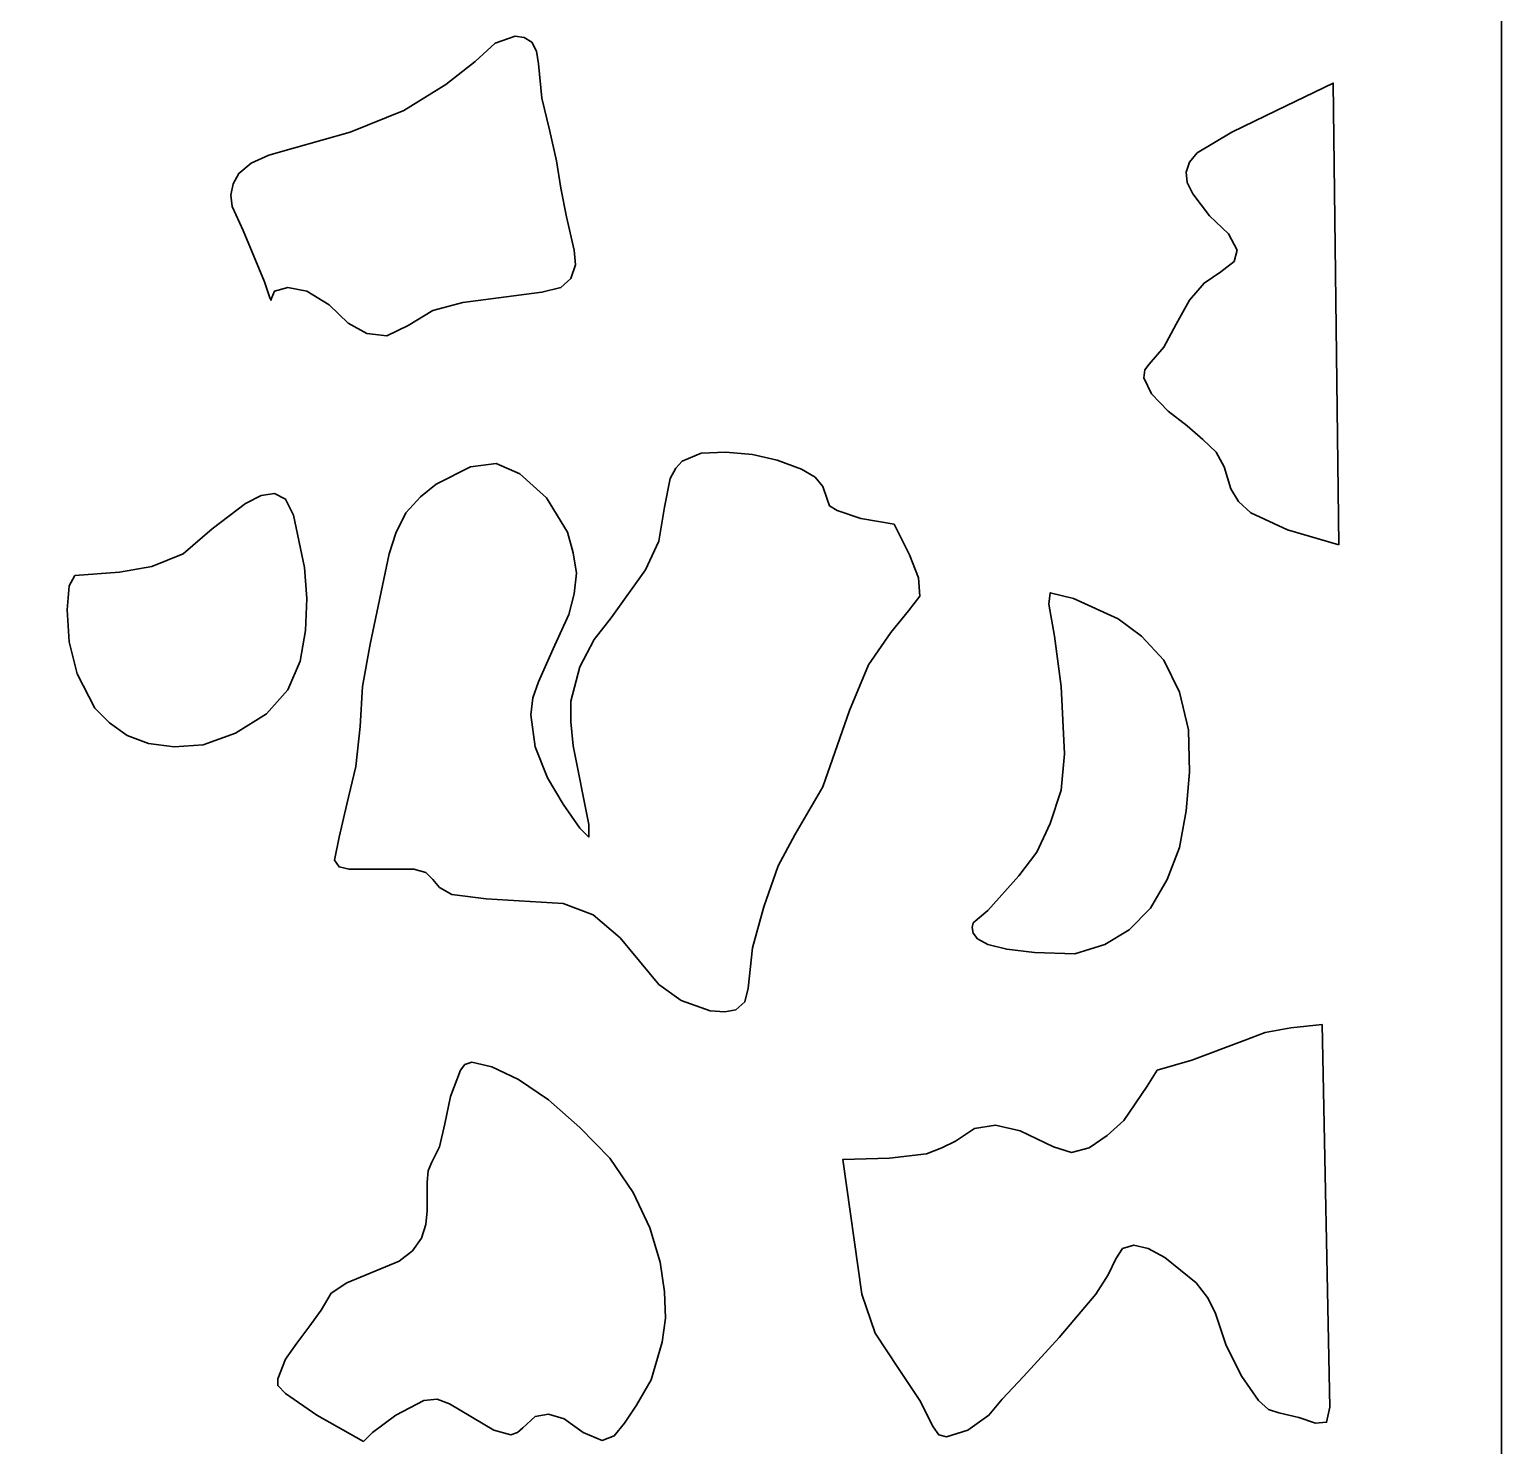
# Model space of a CAD drawing. Header units: centimetres. Extents: x -27 to -21, y -9 to 9.
# Drawn here: x -23.915 to -21, y 1.07 to 3.874 of the extents above; entities that cross this region are included whole.
import ezdxf

# ---------------------------------------------------------------- set-up
doc = ezdxf.new("R2010")
doc.units = ezdxf.units.CM
doc.header["$MEASUREMENT"] = 0
doc.layers.add('layer 1', color=7, linetype='Continuous')

msp = doc.modelspace()

# ---------------------------------------------------------------- linework, layer by layer
at = {"layer": 'layer 1', "color": 250, "lineweight": 30}
for points, knots in [([(-21.00043, -8.99444), (-21.00043, -8.99444), (-26.99914, -8.99536), (-26.99914, -8.99536), (-26.99914, -8.99536), (-26.99914, -8.99536), (-26.99914, 9.00077), (-26.99914, 9.00077), (-26.99914, 9.00077), (-26.99914, 9.00077), (-21.00043, 9.00077), (-21.00043, 9.00077), (-21.00043, 9.00077), (-21.00043, 9.00077), (-21.00043, -8.99444), (-21.00043, -8.99444)], [0, 0, 0, 0, 0.2, 0.2, 0.2, 0.2, 0.4, 0.4, 0.4, 0.4, 0.6, 0.6, 0.6, 0.6, 1, 1, 1, 1]), ([(-23.4369, 3.33973), (-23.4369, 3.33973), (-23.4369, 3.33752), (-23.4369, 3.33752), (-23.4369, 3.33752), (-23.4369, 3.33752), (-23.43924, 3.34194), (-23.43924, 3.34194), (-23.43924, 3.34194), (-23.43924, 3.34194), (-23.45023, 3.37366), (-23.45023, 3.37366), (-23.45023, 3.37366), (-23.45023, 3.37366), (-23.49222, 3.47544), (-23.49222, 3.47544), (-23.49222, 3.47544), (-23.49222, 3.47544), (-23.51422, 3.52301), (-23.51422, 3.52301), (-23.51422, 3.52301), (-23.51422, 3.52301), (-23.51655, 3.54551), (-23.51655, 3.54551), (-23.51655, 3.54551), (-23.51655, 3.54551), (-23.51189, 3.56819), (-23.51189, 3.56819), (-23.51189, 3.56819), (-23.51189, 3.56819), (-23.50089, 3.58847), (-23.50089, 3.58847), (-23.50089, 3.58847), (-23.50089, 3.58847), (-23.47656, 3.60894), (-23.47656, 3.60894), (-23.47656, 3.60894), (-23.47656, 3.60894), (-23.44124, 3.62479), (-23.44124, 3.62479), (-23.44124, 3.62479), (-23.44124, 3.62479), (-23.39291, 3.63825), (-23.39291, 3.63825), (-23.39291, 3.63825), (-23.39291, 3.63825), (-23.28027, 3.66997), (-23.28027, 3.66997), (-23.28027, 3.66997), (-23.28027, 3.66997), (-23.17429, 3.71293), (-23.17429, 3.71293), (-23.17429, 3.71293), (-23.17429, 3.71293), (-23.09064, 3.76493), (-23.09064, 3.76493), (-23.09064, 3.76493), (-23.09064, 3.76493), (-23.03299, 3.81029), (-23.03299, 3.81029), (-23.03299, 3.81029), (-23.03299, 3.81029), (-22.99333, 3.84643), (-22.99333, 3.84643), (-22.99333, 3.84643), (-22.99333, 3.84643), (-22.95367, 3.86007), (-22.95367, 3.86007), (-22.95367, 3.86007), (-22.95367, 3.86007), (-22.93601, 3.85767), (-22.93601, 3.85767), (-22.93601, 3.85767), (-22.93601, 3.85767), (-22.92068, 3.84864), (-22.92068, 3.84864), (-22.92068, 3.84864), (-22.92068, 3.84864), (-22.91168, 3.83057), (-22.91168, 3.83057), (-22.91168, 3.83057), (-22.91168, 3.83057), (-22.90735, 3.80568), (-22.90735, 3.80568), (-22.90735, 3.80568), (-22.90735, 3.80568), (-22.90069, 3.73782), (-22.90069, 3.73782), (-22.90069, 3.73782), (-22.90069, 3.73782), (-22.88536, 3.67458), (-22.88536, 3.67458), (-22.88536, 3.67458), (-22.88536, 3.67458), (-22.87202, 3.61336), (-22.87202, 3.61336), (-22.87202, 3.61336), (-22.87202, 3.61336), (-22.86303, 3.55915), (-22.86303, 3.55915), (-22.86303, 3.55915), (-22.86303, 3.55915), (-22.85203, 3.50255), (-22.85203, 3.50255), (-22.85203, 3.50255), (-22.85203, 3.50255), (-22.8367, 3.4369), (-22.8367, 3.4369), (-22.8367, 3.4369), (-22.8367, 3.4369), (-22.83437, 3.40759), (-22.83437, 3.40759), (-22.83437, 3.40759), (-22.83437, 3.40759), (-22.84336, 3.38048), (-22.84336, 3.38048), (-22.84336, 3.38048), (-22.84336, 3.38048), (-22.86303, 3.36241), (-22.86303, 3.36241), (-22.86303, 3.36241), (-22.86303, 3.36241), (-22.90069, 3.35338), (-22.90069, 3.35338), (-22.90069, 3.35338), (-22.90069, 3.35338), (-23.05732, 3.33291), (-23.05732, 3.33291), (-23.05732, 3.33291), (-23.05732, 3.33291), (-23.11697, 3.31705), (-23.11697, 3.31705), (-23.11697, 3.31705), (-23.11697, 3.31705), (-23.16563, 3.28774), (-23.16563, 3.28774), (-23.16563, 3.28774), (-23.16563, 3.28774), (-23.20762, 3.26727), (-23.20762, 3.26727), (-23.20762, 3.26727), (-23.20762, 3.26727), (-23.24728, 3.27188), (-23.24728, 3.27188), (-23.24728, 3.27188), (-23.24728, 3.27188), (-23.2846, 3.29216), (-23.2846, 3.29216), (-23.2846, 3.29216), (-23.2846, 3.29216), (-23.32226, 3.32848), (-23.32226, 3.32848), (-23.32226, 3.32848), (-23.32226, 3.32848), (-23.36625, 3.35559), (-23.36625, 3.35559), (-23.36625, 3.35559), (-23.36625, 3.35559), (-23.40391, 3.36241), (-23.40391, 3.36241), (-23.40391, 3.36241), (-23.40391, 3.36241), (-23.43024, 3.35559), (-23.43024, 3.35559), (-23.43024, 3.35559), (-23.43024, 3.35559), (-23.4369, 3.33973), (-23.4369, 3.33973)], [0, 0, 0, 0, 0.0232558, 0.0232558, 0.0232558, 0.0232558, 0.0465116, 0.0465116, 0.0465116, 0.0465116, 0.0697674, 0.0697674, 0.0697674, 0.0697674, 0.0930233, 0.0930233, 0.0930233, 0.0930233, 0.1162791, 0.1162791, 0.1162791, 0.1162791, 0.1395349, 0.1395349, 0.1395349, 0.1395349, 0.1627907, 0.1627907, 0.1627907, 0.1627907, 0.1860465, 0.1860465, 0.1860465, 0.1860465, 0.2093023, 0.2093023, 0.2093023, 0.2093023, 0.2325581, 0.2325581, 0.2325581, 0.2325581, 0.255814, 0.255814, 0.255814, 0.255814, 0.2790698, 0.2790698, 0.2790698, 0.2790698, 0.3023256, 0.3023256, 0.3023256, 0.3023256, 0.3255814, 0.3255814, 0.3255814, 0.3255814, 0.3488372, 0.3488372, 0.3488372, 0.3488372, 0.372093, 0.372093, 0.372093, 0.372093, 0.3953488, 0.3953488, 0.3953488, 0.3953488, 0.4186047, 0.4186047, 0.4186047, 0.4186047, 0.4418605, 0.4418605, 0.4418605, 0.4418605, 0.4651163, 0.4651163, 0.4651163, 0.4651163, 0.4883721, 0.4883721, 0.4883721, 0.4883721, 0.5116279, 0.5116279, 0.5116279, 0.5116279, 0.5348837, 0.5348837, 0.5348837, 0.5348837, 0.5581395, 0.5581395, 0.5581395, 0.5581395, 0.5813953, 0.5813953, 0.5813953, 0.5813953, 0.6046512, 0.6046512, 0.6046512, 0.6046512, 0.627907, 0.627907, 0.627907, 0.627907, 0.6511628, 0.6511628, 0.6511628, 0.6511628, 0.6744186, 0.6744186, 0.6744186, 0.6744186, 0.6976744, 0.6976744, 0.6976744, 0.6976744, 0.7209302, 0.7209302, 0.7209302, 0.7209302, 0.744186, 0.744186, 0.744186, 0.744186, 0.7674419, 0.7674419, 0.7674419, 0.7674419, 0.7906977, 0.7906977, 0.7906977, 0.7906977, 0.8139535, 0.8139535, 0.8139535, 0.8139535, 0.8372093, 0.8372093, 0.8372093, 0.8372093, 0.8604651, 0.8604651, 0.8604651, 0.8604651, 0.8837209, 0.8837209, 0.8837209, 0.8837209, 0.9069767, 0.9069767, 0.9069767, 0.9069767, 0.9302326, 0.9302326, 0.9302326, 0.9302326, 0.9534884, 0.9534884, 0.9534884, 0.9534884, 1, 1, 1, 1]), ([(-21.32269, 2.85332), (-21.32269, 2.85332), (-21.42434, 2.88282), (-21.42434, 2.88282), (-21.42434, 2.88282), (-21.42434, 2.88282), (-21.49699, 2.91675), (-21.49699, 2.91675), (-21.49699, 2.91675), (-21.49699, 2.91675), (-21.52132, 2.93924), (-21.52132, 2.93924), (-21.52132, 2.93924), (-21.52132, 2.93924), (-21.53665, 2.96414), (-21.53665, 2.96414), (-21.53665, 2.96414), (-21.53665, 2.96414), (-21.54998, 3.00728), (-21.54998, 3.00728), (-21.54998, 3.00728), (-21.54998, 3.00728), (-21.56531, 3.0366), (-21.56531, 3.0366), (-21.56531, 3.0366), (-21.56531, 3.0366), (-21.59197, 3.06149), (-21.59197, 3.06149), (-21.59197, 3.06149), (-21.59197, 3.06149), (-21.62296, 3.0886), (-21.62296, 3.0886), (-21.62296, 3.0886), (-21.62296, 3.0886), (-21.66029, 3.1181), (-21.66029, 3.1181), (-21.66029, 3.1181), (-21.66029, 3.1181), (-21.69328, 3.15203), (-21.69328, 3.15203), (-21.69328, 3.15203), (-21.69328, 3.15203), (-21.70894, 3.18356), (-21.70894, 3.18356), (-21.70894, 3.18356), (-21.70894, 3.18356), (-21.70661, 3.19941), (-21.70661, 3.19941), (-21.70661, 3.19941), (-21.70661, 3.19941), (-21.69794, 3.21085), (-21.69794, 3.21085), (-21.69794, 3.21085), (-21.69794, 3.21085), (-21.66928, 3.24477), (-21.66928, 3.24477), (-21.66928, 3.24477), (-21.66928, 3.24477), (-21.64496, 3.28995), (-21.64496, 3.28995), (-21.64496, 3.28995), (-21.64496, 3.28995), (-21.61829, 3.33752), (-21.61829, 3.33752), (-21.61829, 3.33752), (-21.61829, 3.33752), (-21.58963, 3.37145), (-21.58963, 3.37145), (-21.58963, 3.37145), (-21.58963, 3.37145), (-21.55664, 3.39394), (-21.55664, 3.39394), (-21.55664, 3.39394), (-21.55664, 3.39394), (-21.52998, 3.41441), (-21.52998, 3.41441), (-21.52998, 3.41441), (-21.52998, 3.41441), (-21.52365, 3.4369), (-21.52365, 3.4369), (-21.52365, 3.4369), (-21.52365, 3.4369), (-21.54131, 3.46862), (-21.54131, 3.46862), (-21.54131, 3.46862), (-21.54131, 3.46862), (-21.57864, 3.50476), (-21.57864, 3.50476), (-21.57864, 3.50476), (-21.57864, 3.50476), (-21.61163, 3.5479), (-21.61163, 3.5479), (-21.61163, 3.5479), (-21.61163, 3.5479), (-21.62296, 3.5704), (-21.62296, 3.5704), (-21.62296, 3.5704), (-21.62296, 3.5704), (-21.62496, 3.59087), (-21.62496, 3.59087), (-21.62496, 3.59087), (-21.62496, 3.59087), (-21.61829, 3.61115), (-21.61829, 3.61115), (-21.61829, 3.61115), (-21.61829, 3.61115), (-21.60296, 3.62922), (-21.60296, 3.62922), (-21.60296, 3.62922), (-21.60296, 3.62922), (-21.53465, 3.66997), (-21.53465, 3.66997), (-21.53465, 3.66997), (-21.53465, 3.66997), (-21.44633, 3.71293), (-21.44633, 3.71293), (-21.44633, 3.71293), (-21.44633, 3.71293), (-21.33369, 3.76732), (-21.33369, 3.76732), (-21.33369, 3.76732), (-21.33369, 3.76732), (-21.32269, 2.85332), (-21.32269, 2.85332)], [0, 0, 0, 0, 0.03125, 0.03125, 0.03125, 0.03125, 0.0625, 0.0625, 0.0625, 0.0625, 0.09375, 0.09375, 0.09375, 0.09375, 0.125, 0.125, 0.125, 0.125, 0.15625, 0.15625, 0.15625, 0.15625, 0.1875, 0.1875, 0.1875, 0.1875, 0.21875, 0.21875, 0.21875, 0.21875, 0.25, 0.25, 0.25, 0.25, 0.28125, 0.28125, 0.28125, 0.28125, 0.3125, 0.3125, 0.3125, 0.3125, 0.34375, 0.34375, 0.34375, 0.34375, 0.375, 0.375, 0.375, 0.375, 0.40625, 0.40625, 0.40625, 0.40625, 0.4375, 0.4375, 0.4375, 0.4375, 0.46875, 0.46875, 0.46875, 0.46875, 0.5, 0.5, 0.5, 0.5, 0.53125, 0.53125, 0.53125, 0.53125, 0.5625, 0.5625, 0.5625, 0.5625, 0.59375, 0.59375, 0.59375, 0.59375, 0.625, 0.625, 0.625, 0.625, 0.65625, 0.65625, 0.65625, 0.65625, 0.6875, 0.6875, 0.6875, 0.6875, 0.71875, 0.71875, 0.71875, 0.71875, 0.75, 0.75, 0.75, 0.75, 0.78125, 0.78125, 0.78125, 0.78125, 0.8125, 0.8125, 0.8125, 0.8125, 0.84375, 0.84375, 0.84375, 0.84375, 0.875, 0.875, 0.875, 0.875, 0.90625, 0.90625, 0.90625, 0.90625, 0.9375, 0.9375, 0.9375, 0.9375, 1, 1, 1, 1]), ([(-23.31126, 2.22899), (-23.31126, 2.22899), (-23.30227, 2.27435), (-23.30227, 2.27435), (-23.30227, 2.27435), (-23.30227, 2.27435), (-23.28694, 2.3398), (-23.28694, 2.3398), (-23.28694, 2.3398), (-23.28694, 2.3398), (-23.26927, 2.41448), (-23.26927, 2.41448), (-23.26927, 2.41448), (-23.26927, 2.41448), (-23.26027, 2.49377), (-23.26027, 2.49377), (-23.26027, 2.49377), (-23.26027, 2.49377), (-23.25594, 2.57287), (-23.25594, 2.57287), (-23.25594, 2.57287), (-23.25594, 2.57287), (-23.24061, 2.65658), (-23.24061, 2.65658), (-23.24061, 2.65658), (-23.24061, 2.65658), (-23.20295, 2.83525), (-23.20295, 2.83525), (-23.20295, 2.83525), (-23.20295, 2.83525), (-23.18996, 2.876), (-23.18996, 2.876), (-23.18996, 2.876), (-23.18996, 2.876), (-23.16996, 2.91675), (-23.16996, 2.91675), (-23.16996, 2.91675), (-23.16996, 2.91675), (-23.1413, 2.94846), (-23.1413, 2.94846), (-23.1413, 2.94846), (-23.1413, 2.94846), (-23.11031, 2.97317), (-23.11031, 2.97317), (-23.11031, 2.97317), (-23.11031, 2.97317), (-23.04199, 3.00728), (-23.04199, 3.00728), (-23.04199, 3.00728), (-23.04199, 3.00728), (-22.99133, 3.01392), (-22.99133, 3.01392), (-22.99133, 3.01392), (-22.99133, 3.01392), (-22.94468, 2.99364), (-22.94468, 2.99364), (-22.94468, 2.99364), (-22.94468, 2.99364), (-22.89169, 2.94607), (-22.89169, 2.94607), (-22.89169, 2.94607), (-22.89169, 2.94607), (-22.85003, 2.87821), (-22.85003, 2.87821), (-22.85003, 2.87821), (-22.85003, 2.87821), (-22.83903, 2.83746), (-22.83903, 2.83746), (-22.83903, 2.83746), (-22.83903, 2.83746), (-22.83237, 2.7969), (-22.83237, 2.7969), (-22.83237, 2.7969), (-22.83237, 2.7969), (-22.8367, 2.75615), (-22.8367, 2.75615), (-22.8367, 2.75615), (-22.8367, 2.75615), (-22.8477, 2.7154), (-22.8477, 2.7154), (-22.8477, 2.7154), (-22.8477, 2.7154), (-22.87869, 2.64755), (-22.87869, 2.64755), (-22.87869, 2.64755), (-22.87869, 2.64755), (-22.90735, 2.5819), (-22.90735, 2.5819), (-22.90735, 2.5819), (-22.90735, 2.5819), (-22.91835, 2.55019), (-22.91835, 2.55019), (-22.91835, 2.55019), (-22.91835, 2.55019), (-22.92268, 2.51626), (-22.92268, 2.51626), (-22.92268, 2.51626), (-22.92268, 2.51626), (-22.91402, 2.45302), (-22.91402, 2.45302), (-22.91402, 2.45302), (-22.91402, 2.45302), (-22.88969, 2.39199), (-22.88969, 2.39199), (-22.88969, 2.39199), (-22.88969, 2.39199), (-22.85869, 2.3398), (-22.85869, 2.3398), (-22.85869, 2.3398), (-22.85869, 2.3398), (-22.8257, 2.29242), (-22.8257, 2.29242), (-22.8257, 2.29242), (-22.8257, 2.29242), (-22.80804, 2.27435), (-22.80804, 2.27435), (-22.80804, 2.27435), (-22.80804, 2.27435), (-22.80804, 2.29924), (-22.80804, 2.29924), (-22.80804, 2.29924), (-22.80804, 2.29924), (-22.83903, 2.45523), (-22.83903, 2.45523), (-22.83903, 2.45523), (-22.83903, 2.45523), (-22.84336, 2.5028), (-22.84336, 2.5028), (-22.84336, 2.5028), (-22.84336, 2.5028), (-22.84336, 2.54355), (-22.84336, 2.54355), (-22.84336, 2.54355), (-22.84336, 2.54355), (-22.8257, 2.61141), (-22.8257, 2.61141), (-22.8257, 2.61141), (-22.8257, 2.61141), (-22.79704, 2.66561), (-22.79704, 2.66561), (-22.79704, 2.66561), (-22.79704, 2.66561), (-22.76371, 2.70858), (-22.76371, 2.70858), (-22.76371, 2.70858), (-22.76371, 2.70858), (-22.6954, 2.80354), (-22.6954, 2.80354), (-22.6954, 2.80354), (-22.6954, 2.80354), (-22.66907, 2.86014), (-22.66907, 2.86014), (-22.66907, 2.86014), (-22.66907, 2.86014), (-22.65807, 2.928), (-22.65807, 2.928), (-22.65807, 2.928), (-22.65807, 2.928), (-22.64674, 2.9846), (-22.64674, 2.9846), (-22.64674, 2.9846), (-22.64674, 2.9846), (-22.63574, 3.00489), (-22.63574, 3.00489), (-22.63574, 3.00489), (-22.63574, 3.00489), (-22.62274, 3.01853), (-22.62274, 3.01853), (-22.62274, 3.01853), (-22.62274, 3.01853), (-22.58509, 3.03439), (-22.58509, 3.03439), (-22.58509, 3.03439), (-22.58509, 3.03439), (-22.53643, 3.0366), (-22.53643, 3.0366), (-22.53643, 3.0366), (-22.53643, 3.0366), (-22.48344, 3.03199), (-22.48344, 3.03199), (-22.48344, 3.03199), (-22.48344, 3.03199), (-22.43512, 3.02074), (-22.43512, 3.02074), (-22.43512, 3.02074), (-22.43512, 3.02074), (-22.38646, 3.00267), (-22.38646, 3.00267), (-22.38646, 3.00267), (-22.38646, 3.00267), (-22.3598, 2.98682), (-22.3598, 2.98682), (-22.3598, 2.98682), (-22.3598, 2.98682), (-22.34447, 2.96875), (-22.34447, 2.96875), (-22.34447, 2.96875), (-22.34447, 2.96875), (-22.33581, 2.94385), (-22.33581, 2.94385), (-22.33581, 2.94385), (-22.33581, 2.94385), (-22.33114, 2.93021), (-22.33114, 2.93021), (-22.33114, 2.93021), (-22.33114, 2.93021), (-22.31581, 2.92117), (-22.31581, 2.92117), (-22.31581, 2.92117), (-22.31581, 2.92117), (-22.26949, 2.90532), (-22.26949, 2.90532), (-22.26949, 2.90532), (-22.26949, 2.90532), (-22.20317, 2.89407), (-22.20317, 2.89407), (-22.20317, 2.89407), (-22.20317, 2.89407), (-22.17251, 2.83304), (-22.17251, 2.83304), (-22.17251, 2.83304), (-22.17251, 2.83304), (-22.15485, 2.78786), (-22.15485, 2.78786), (-22.15485, 2.78786), (-22.15485, 2.78786), (-22.15251, 2.75154), (-22.15251, 2.75154), (-22.15251, 2.75154), (-22.15251, 2.75154), (-22.17451, 2.72222), (-22.17451, 2.72222), (-22.17451, 2.72222), (-22.17451, 2.72222), (-22.20983, 2.67926), (-22.20983, 2.67926), (-22.20983, 2.67926), (-22.20983, 2.67926), (-22.25416, 2.61583), (-22.25416, 2.61583), (-22.25416, 2.61583), (-22.25416, 2.61583), (-22.29148, 2.5253), (-22.29148, 2.5253), (-22.29148, 2.5253), (-22.29148, 2.5253), (-22.34447, 2.37373), (-22.34447, 2.37373), (-22.34447, 2.37373), (-22.34447, 2.37373), (-22.39979, 2.27877), (-22.39979, 2.27877), (-22.39979, 2.27877), (-22.39979, 2.27877), (-22.43279, 2.21774), (-22.43279, 2.21774), (-22.43279, 2.21774), (-22.43279, 2.21774), (-22.46145, 2.13624), (-22.46145, 2.13624), (-22.46145, 2.13624), (-22.46145, 2.13624), (-22.48344, 2.05493), (-22.48344, 2.05493), (-22.48344, 2.05493), (-22.48344, 2.05493), (-22.49244, 1.97564), (-22.49244, 1.97564), (-22.49244, 1.97564), (-22.49244, 1.97564), (-22.4991, 1.94854), (-22.4991, 1.94854), (-22.4991, 1.94854), (-22.4991, 1.94854), (-22.51677, 1.93268), (-22.51677, 1.93268), (-22.51677, 1.93268), (-22.51677, 1.93268), (-22.53876, 1.92825), (-22.53876, 1.92825), (-22.53876, 1.92825), (-22.53876, 1.92825), (-22.56742, 1.93047), (-22.56742, 1.93047), (-22.56742, 1.93047), (-22.56742, 1.93047), (-22.62474, 1.95075), (-22.62474, 1.95075), (-22.62474, 1.95075), (-22.62474, 1.95075), (-22.66907, 1.98246), (-22.66907, 1.98246), (-22.66907, 1.98246), (-22.66907, 1.98246), (-22.74605, 2.07521), (-22.74605, 2.07521), (-22.74605, 2.07521), (-22.74605, 2.07521), (-22.79904, 2.12038), (-22.79904, 2.12038), (-22.79904, 2.12038), (-22.79904, 2.12038), (-22.85869, 2.14306), (-22.85869, 2.14306), (-22.85869, 2.14306), (-22.85869, 2.14306), (-23.01099, 2.1521), (-23.01099, 2.1521), (-23.01099, 2.1521), (-23.01099, 2.1521), (-23.07931, 2.16113), (-23.07931, 2.16113), (-23.07931, 2.16113), (-23.07931, 2.16113), (-23.10364, 2.17478), (-23.10364, 2.17478), (-23.10364, 2.17478), (-23.10364, 2.17478), (-23.11697, 2.19064), (-23.11697, 2.19064), (-23.11697, 2.19064), (-23.11697, 2.19064), (-23.1303, 2.2041), (-23.1303, 2.2041), (-23.1303, 2.2041), (-23.1303, 2.2041), (-23.15463, 2.21092), (-23.15463, 2.21092), (-23.15463, 2.21092), (-23.15463, 2.21092), (-23.22062, 2.21092), (-23.22062, 2.21092), (-23.22062, 2.21092), (-23.22062, 2.21092), (-23.2826, 2.21092), (-23.2826, 2.21092), (-23.2826, 2.21092), (-23.2826, 2.21092), (-23.30227, 2.21553), (-23.30227, 2.21553), (-23.30227, 2.21553), (-23.30227, 2.21553), (-23.31126, 2.22899), (-23.31126, 2.22899)], [0, 0, 0, 0, 0.0114943, 0.0114943, 0.0114943, 0.0114943, 0.0229885, 0.0229885, 0.0229885, 0.0229885, 0.0344828, 0.0344828, 0.0344828, 0.0344828, 0.045977, 0.045977, 0.045977, 0.045977, 0.0574713, 0.0574713, 0.0574713, 0.0574713, 0.0689655, 0.0689655, 0.0689655, 0.0689655, 0.0804598, 0.0804598, 0.0804598, 0.0804598, 0.091954, 0.091954, 0.091954, 0.091954, 0.1034483, 0.1034483, 0.1034483, 0.1034483, 0.1149425, 0.1149425, 0.1149425, 0.1149425, 0.1264368, 0.1264368, 0.1264368, 0.1264368, 0.137931, 0.137931, 0.137931, 0.137931, 0.1494253, 0.1494253, 0.1494253, 0.1494253, 0.1609195, 0.1609195, 0.1609195, 0.1609195, 0.1724138, 0.1724138, 0.1724138, 0.1724138, 0.183908, 0.183908, 0.183908, 0.183908, 0.1954023, 0.1954023, 0.1954023, 0.1954023, 0.2068966, 0.2068966, 0.2068966, 0.2068966, 0.2183908, 0.2183908, 0.2183908, 0.2183908, 0.2298851, 0.2298851, 0.2298851, 0.2298851, 0.2413793, 0.2413793, 0.2413793, 0.2413793, 0.2528736, 0.2528736, 0.2528736, 0.2528736, 0.2643678, 0.2643678, 0.2643678, 0.2643678, 0.2758621, 0.2758621, 0.2758621, 0.2758621, 0.2873563, 0.2873563, 0.2873563, 0.2873563, 0.2988506, 0.2988506, 0.2988506, 0.2988506, 0.3103448, 0.3103448, 0.3103448, 0.3103448, 0.3218391, 0.3218391, 0.3218391, 0.3218391, 0.3333333, 0.3333333, 0.3333333, 0.3333333, 0.3448276, 0.3448276, 0.3448276, 0.3448276, 0.3563218, 0.3563218, 0.3563218, 0.3563218, 0.3678161, 0.3678161, 0.3678161, 0.3678161, 0.3793103, 0.3793103, 0.3793103, 0.3793103, 0.3908046, 0.3908046, 0.3908046, 0.3908046, 0.4022989, 0.4022989, 0.4022989, 0.4022989, 0.4137931, 0.4137931, 0.4137931, 0.4137931, 0.4252874, 0.4252874, 0.4252874, 0.4252874, 0.4367816, 0.4367816, 0.4367816, 0.4367816, 0.4482759, 0.4482759, 0.4482759, 0.4482759, 0.4597701, 0.4597701, 0.4597701, 0.4597701, 0.4712644, 0.4712644, 0.4712644, 0.4712644, 0.4827586, 0.4827586, 0.4827586, 0.4827586, 0.4942529, 0.4942529, 0.4942529, 0.4942529, 0.5057471, 0.5057471, 0.5057471, 0.5057471, 0.5172414, 0.5172414, 0.5172414, 0.5172414, 0.5287356, 0.5287356, 0.5287356, 0.5287356, 0.5402299, 0.5402299, 0.5402299, 0.5402299, 0.5517241, 0.5517241, 0.5517241, 0.5517241, 0.5632184, 0.5632184, 0.5632184, 0.5632184, 0.5747126, 0.5747126, 0.5747126, 0.5747126, 0.5862069, 0.5862069, 0.5862069, 0.5862069, 0.5977011, 0.5977011, 0.5977011, 0.5977011, 0.6091954, 0.6091954, 0.6091954, 0.6091954, 0.6206897, 0.6206897, 0.6206897, 0.6206897, 0.6321839, 0.6321839, 0.6321839, 0.6321839, 0.6436782, 0.6436782, 0.6436782, 0.6436782, 0.6551724, 0.6551724, 0.6551724, 0.6551724, 0.6666667, 0.6666667, 0.6666667, 0.6666667, 0.6781609, 0.6781609, 0.6781609, 0.6781609, 0.6896552, 0.6896552, 0.6896552, 0.6896552, 0.7011494, 0.7011494, 0.7011494, 0.7011494, 0.7126437, 0.7126437, 0.7126437, 0.7126437, 0.7241379, 0.7241379, 0.7241379, 0.7241379, 0.7356322, 0.7356322, 0.7356322, 0.7356322, 0.7471264, 0.7471264, 0.7471264, 0.7471264, 0.7586207, 0.7586207, 0.7586207, 0.7586207, 0.7701149, 0.7701149, 0.7701149, 0.7701149, 0.7816092, 0.7816092, 0.7816092, 0.7816092, 0.7931034, 0.7931034, 0.7931034, 0.7931034, 0.8045977, 0.8045977, 0.8045977, 0.8045977, 0.816092, 0.816092, 0.816092, 0.816092, 0.8275862, 0.8275862, 0.8275862, 0.8275862, 0.8390805, 0.8390805, 0.8390805, 0.8390805, 0.8505747, 0.8505747, 0.8505747, 0.8505747, 0.862069, 0.862069, 0.862069, 0.862069, 0.8735632, 0.8735632, 0.8735632, 0.8735632, 0.8850575, 0.8850575, 0.8850575, 0.8850575, 0.8965517, 0.8965517, 0.8965517, 0.8965517, 0.908046, 0.908046, 0.908046, 0.908046, 0.9195402, 0.9195402, 0.9195402, 0.9195402, 0.9310345, 0.9310345, 0.9310345, 0.9310345, 0.9425287, 0.9425287, 0.9425287, 0.9425287, 0.954023, 0.954023, 0.954023, 0.954023, 0.9655172, 0.9655172, 0.9655172, 0.9655172, 0.9770115, 0.9770115, 0.9770115, 0.9770115, 1, 1, 1, 1]), ([(-23.82549, 2.79229), (-23.82549, 2.79229), (-23.73717, 2.79911), (-23.73717, 2.79911), (-23.73717, 2.79911), (-23.73717, 2.79911), (-23.67319, 2.81036), (-23.67319, 2.81036), (-23.67319, 2.81036), (-23.67319, 2.81036), (-23.6112, 2.83525), (-23.6112, 2.83525), (-23.6112, 2.83525), (-23.6112, 2.83525), (-23.55388, 2.88503), (-23.55388, 2.88503), (-23.55388, 2.88503), (-23.55388, 2.88503), (-23.48789, 2.93482), (-23.48789, 2.93482), (-23.48789, 2.93482), (-23.48789, 2.93482), (-23.4569, 2.95068), (-23.4569, 2.95068), (-23.4569, 2.95068), (-23.4569, 2.95068), (-23.43024, 2.9551), (-23.43024, 2.9551), (-23.43024, 2.9551), (-23.43024, 2.9551), (-23.40824, 2.94385), (-23.40824, 2.94385), (-23.40824, 2.94385), (-23.40824, 2.94385), (-23.39291, 2.91214), (-23.39291, 2.91214), (-23.39291, 2.91214), (-23.39291, 2.91214), (-23.37092, 2.80815), (-23.37092, 2.80815), (-23.37092, 2.80815), (-23.37092, 2.80815), (-23.36625, 2.74711), (-23.36625, 2.74711), (-23.36625, 2.74711), (-23.36625, 2.74711), (-23.36858, 2.68368), (-23.36858, 2.68368), (-23.36858, 2.68368), (-23.36858, 2.68368), (-23.37958, 2.62265), (-23.37958, 2.62265), (-23.37958, 2.62265), (-23.37958, 2.62265), (-23.40391, 2.56605), (-23.40391, 2.56605), (-23.40391, 2.56605), (-23.40391, 2.56605), (-23.4459, 2.51866), (-23.4459, 2.51866), (-23.4459, 2.51866), (-23.4459, 2.51866), (-23.50755, 2.48012), (-23.50755, 2.48012), (-23.50755, 2.48012), (-23.50755, 2.48012), (-23.57154, 2.45744), (-23.57154, 2.45744), (-23.57154, 2.45744), (-23.57154, 2.45744), (-23.62886, 2.45302), (-23.62886, 2.45302), (-23.62886, 2.45302), (-23.62886, 2.45302), (-23.67985, 2.45984), (-23.67985, 2.45984), (-23.67985, 2.45984), (-23.67985, 2.45984), (-23.72184, 2.47551), (-23.72184, 2.47551), (-23.72184, 2.47551), (-23.72184, 2.47551), (-23.75717, 2.5004), (-23.75717, 2.5004), (-23.75717, 2.5004), (-23.75717, 2.5004), (-23.78583, 2.52991), (-23.78583, 2.52991), (-23.78583, 2.52991), (-23.78583, 2.52991), (-23.82115, 2.59776), (-23.82115, 2.59776), (-23.82115, 2.59776), (-23.82115, 2.59776), (-23.83648, 2.66101), (-23.83648, 2.66101), (-23.83648, 2.66101), (-23.83648, 2.66101), (-23.84082, 2.72443), (-23.84082, 2.72443), (-23.84082, 2.72443), (-23.84082, 2.72443), (-23.83648, 2.77201), (-23.83648, 2.77201), (-23.83648, 2.77201), (-23.83648, 2.77201), (-23.82549, 2.79229), (-23.82549, 2.79229)], [0, 0, 0, 0, 0.0357143, 0.0357143, 0.0357143, 0.0357143, 0.0714286, 0.0714286, 0.0714286, 0.0714286, 0.1071429, 0.1071429, 0.1071429, 0.1071429, 0.1428571, 0.1428571, 0.1428571, 0.1428571, 0.1785714, 0.1785714, 0.1785714, 0.1785714, 0.2142857, 0.2142857, 0.2142857, 0.2142857, 0.25, 0.25, 0.25, 0.25, 0.2857143, 0.2857143, 0.2857143, 0.2857143, 0.3214286, 0.3214286, 0.3214286, 0.3214286, 0.3571429, 0.3571429, 0.3571429, 0.3571429, 0.3928571, 0.3928571, 0.3928571, 0.3928571, 0.4285714, 0.4285714, 0.4285714, 0.4285714, 0.4642857, 0.4642857, 0.4642857, 0.4642857, 0.5, 0.5, 0.5, 0.5, 0.5357143, 0.5357143, 0.5357143, 0.5357143, 0.5714286, 0.5714286, 0.5714286, 0.5714286, 0.6071429, 0.6071429, 0.6071429, 0.6071429, 0.6428571, 0.6428571, 0.6428571, 0.6428571, 0.6785714, 0.6785714, 0.6785714, 0.6785714, 0.7142857, 0.7142857, 0.7142857, 0.7142857, 0.75, 0.75, 0.75, 0.75, 0.7857143, 0.7857143, 0.7857143, 0.7857143, 0.8214286, 0.8214286, 0.8214286, 0.8214286, 0.8571429, 0.8571429, 0.8571429, 0.8571429, 0.8928571, 0.8928571, 0.8928571, 0.8928571, 0.9285714, 0.9285714, 0.9285714, 0.9285714, 1, 1, 1, 1]), ([(-22.04654, 2.10471), (-22.04654, 2.10471), (-22.01788, 2.12942), (-22.01788, 2.12942), (-22.01788, 2.12942), (-22.01788, 2.12942), (-21.95622, 2.19746), (-21.95622, 2.19746), (-21.95622, 2.19746), (-21.95622, 2.19746), (-21.9209, 2.24484), (-21.9209, 2.24484), (-21.9209, 2.24484), (-21.9209, 2.24484), (-21.89424, 2.30145), (-21.89424, 2.30145), (-21.89424, 2.30145), (-21.89424, 2.30145), (-21.87224, 2.36709), (-21.87224, 2.36709), (-21.87224, 2.36709), (-21.87224, 2.36709), (-21.86557, 2.43937), (-21.86557, 2.43937), (-21.86557, 2.43937), (-21.86557, 2.43937), (-21.87224, 2.57287), (-21.87224, 2.57287), (-21.87224, 2.57287), (-21.87224, 2.57287), (-21.88557, 2.67244), (-21.88557, 2.67244), (-21.88557, 2.67244), (-21.88557, 2.67244), (-21.89657, 2.73568), (-21.89657, 2.73568), (-21.89657, 2.73568), (-21.89657, 2.73568), (-21.89424, 2.75836), (-21.89424, 2.75836), (-21.89424, 2.75836), (-21.89424, 2.75836), (-21.84791, 2.74711), (-21.84791, 2.74711), (-21.84791, 2.74711), (-21.84791, 2.74711), (-21.7596, 2.70636), (-21.7596, 2.70636), (-21.7596, 2.70636), (-21.7596, 2.70636), (-21.71327, 2.67244), (-21.71327, 2.67244), (-21.71327, 2.67244), (-21.71327, 2.67244), (-21.66928, 2.62487), (-21.66928, 2.62487), (-21.66928, 2.62487), (-21.66928, 2.62487), (-21.63829, 2.56162), (-21.63829, 2.56162), (-21.63829, 2.56162), (-21.63829, 2.56162), (-21.62063, 2.48694), (-21.62063, 2.48694), (-21.62063, 2.48694), (-21.62063, 2.48694), (-21.61829, 2.40323), (-21.61829, 2.40323), (-21.61829, 2.40323), (-21.61829, 2.40323), (-21.62496, 2.32634), (-21.62496, 2.32634), (-21.62496, 2.32634), (-21.62496, 2.32634), (-21.63829, 2.25388), (-21.63829, 2.25388), (-21.63829, 2.25388), (-21.63829, 2.25388), (-21.66262, 2.19064), (-21.66262, 2.19064), (-21.66262, 2.19064), (-21.66262, 2.19064), (-21.69561, 2.13403), (-21.69561, 2.13403), (-21.69561, 2.13403), (-21.69561, 2.13403), (-21.7376, 2.09107), (-21.7376, 2.09107), (-21.7376, 2.09107), (-21.7376, 2.09107), (-21.78626, 2.06156), (-21.78626, 2.06156), (-21.78626, 2.06156), (-21.78626, 2.06156), (-21.84558, 2.04349), (-21.84558, 2.04349), (-21.84558, 2.04349), (-21.84558, 2.04349), (-21.92523, 2.04589), (-21.92523, 2.04589), (-21.92523, 2.04589), (-21.92523, 2.04589), (-21.98022, 2.05253), (-21.98022, 2.05253), (-21.98022, 2.05253), (-21.98022, 2.05253), (-22.01788, 2.06156), (-22.01788, 2.06156), (-22.01788, 2.06156), (-22.01788, 2.06156), (-22.03787, 2.073), (-22.03787, 2.073), (-22.03787, 2.073), (-22.03787, 2.073), (-22.04654, 2.08424), (-22.04654, 2.08424), (-22.04654, 2.08424), (-22.04654, 2.08424), (-22.04887, 2.09549), (-22.04887, 2.09549), (-22.04887, 2.09549), (-22.04887, 2.09549), (-22.04654, 2.10471), (-22.04654, 2.10471)], [0, 0, 0, 0, 0.03125, 0.03125, 0.03125, 0.03125, 0.0625, 0.0625, 0.0625, 0.0625, 0.09375, 0.09375, 0.09375, 0.09375, 0.125, 0.125, 0.125, 0.125, 0.15625, 0.15625, 0.15625, 0.15625, 0.1875, 0.1875, 0.1875, 0.1875, 0.21875, 0.21875, 0.21875, 0.21875, 0.25, 0.25, 0.25, 0.25, 0.28125, 0.28125, 0.28125, 0.28125, 0.3125, 0.3125, 0.3125, 0.3125, 0.34375, 0.34375, 0.34375, 0.34375, 0.375, 0.375, 0.375, 0.375, 0.40625, 0.40625, 0.40625, 0.40625, 0.4375, 0.4375, 0.4375, 0.4375, 0.46875, 0.46875, 0.46875, 0.46875, 0.5, 0.5, 0.5, 0.5, 0.53125, 0.53125, 0.53125, 0.53125, 0.5625, 0.5625, 0.5625, 0.5625, 0.59375, 0.59375, 0.59375, 0.59375, 0.625, 0.625, 0.625, 0.625, 0.65625, 0.65625, 0.65625, 0.65625, 0.6875, 0.6875, 0.6875, 0.6875, 0.71875, 0.71875, 0.71875, 0.71875, 0.75, 0.75, 0.75, 0.75, 0.78125, 0.78125, 0.78125, 0.78125, 0.8125, 0.8125, 0.8125, 0.8125, 0.84375, 0.84375, 0.84375, 0.84375, 0.875, 0.875, 0.875, 0.875, 0.90625, 0.90625, 0.90625, 0.90625, 0.9375, 0.9375, 0.9375, 0.9375, 1, 1, 1, 1]), ([(-21.68228, 1.81283), (-21.68228, 1.81283), (-21.70228, 1.78111), (-21.70228, 1.78111), (-21.70228, 1.78111), (-21.70228, 1.78111), (-21.7486, 1.71326), (-21.7486, 1.71326), (-21.7486, 1.71326), (-21.7486, 1.71326), (-21.78159, 1.68394), (-21.78159, 1.68394), (-21.78159, 1.68394), (-21.78159, 1.68394), (-21.81692, 1.65905), (-21.81692, 1.65905), (-21.81692, 1.65905), (-21.81692, 1.65905), (-21.85224, 1.65001), (-21.85224, 1.65001), (-21.85224, 1.65001), (-21.85224, 1.65001), (-21.88757, 1.66126), (-21.88757, 1.66126), (-21.88757, 1.66126), (-21.88757, 1.66126), (-21.95389, 1.69298), (-21.95389, 1.69298), (-21.95389, 1.69298), (-21.95389, 1.69298), (-22.00255, 1.70422), (-22.00255, 1.70422), (-22.00255, 1.70422), (-22.00255, 1.70422), (-22.0442, 1.6974), (-22.0442, 1.6974), (-22.0442, 1.6974), (-22.0442, 1.6974), (-22.08186, 1.67251), (-22.08186, 1.67251), (-22.08186, 1.67251), (-22.08186, 1.67251), (-22.10852, 1.65905), (-22.10852, 1.65905), (-22.10852, 1.65905), (-22.10852, 1.65905), (-22.13918, 1.64762), (-22.13918, 1.64762), (-22.13918, 1.64762), (-22.13918, 1.64762), (-22.21217, 1.63858), (-22.21217, 1.63858), (-22.21217, 1.63858), (-22.21217, 1.63858), (-22.30481, 1.63637), (-22.30481, 1.63637), (-22.30481, 1.63637), (-22.30481, 1.63637), (-22.26715, 1.36938), (-22.26715, 1.36938), (-22.26715, 1.36938), (-22.26715, 1.36938), (-22.24083, 1.29249), (-22.24083, 1.29249), (-22.24083, 1.29249), (-22.24083, 1.29249), (-22.1945, 1.22242), (-22.1945, 1.22242), (-22.1945, 1.22242), (-22.1945, 1.22242), (-22.15251, 1.15899), (-22.15251, 1.15899), (-22.15251, 1.15899), (-22.15251, 1.15899), (-22.12585, 1.107), (-22.12585, 1.107), (-22.12585, 1.107), (-22.12585, 1.107), (-22.11485, 1.09114), (-22.11485, 1.09114), (-22.11485, 1.09114), (-22.11485, 1.09114), (-22.09952, 1.08671), (-22.09952, 1.08671), (-22.09952, 1.08671), (-22.09952, 1.08671), (-22.05753, 1.10036), (-22.05753, 1.10036), (-22.05753, 1.10036), (-22.05753, 1.10036), (-22.01554, 1.12967), (-22.01554, 1.12967), (-22.01554, 1.12967), (-22.01554, 1.12967), (-21.98921, 1.16139), (-21.98921, 1.16139), (-21.98921, 1.16139), (-21.98921, 1.16139), (-21.94722, 1.20656), (-21.94722, 1.20656), (-21.94722, 1.20656), (-21.94722, 1.20656), (-21.87657, 1.28345), (-21.87657, 1.28345), (-21.87657, 1.28345), (-21.87657, 1.28345), (-21.80392, 1.36938), (-21.80392, 1.36938), (-21.80392, 1.36938), (-21.80392, 1.36938), (-21.77959, 1.40791), (-21.77959, 1.40791), (-21.77959, 1.40791), (-21.77959, 1.40791), (-21.76393, 1.43963), (-21.76393, 1.43963), (-21.76393, 1.43963), (-21.76393, 1.43963), (-21.75093, 1.45991), (-21.75093, 1.45991), (-21.75093, 1.45991), (-21.75093, 1.45991), (-21.7286, 1.46673), (-21.7286, 1.46673), (-21.7286, 1.46673), (-21.7286, 1.46673), (-21.69994, 1.45991), (-21.69994, 1.45991), (-21.69994, 1.45991), (-21.69994, 1.45991), (-21.66695, 1.44184), (-21.66695, 1.44184), (-21.66695, 1.44184), (-21.66695, 1.44184), (-21.6053, 1.39206), (-21.6053, 1.39206), (-21.6053, 1.39206), (-21.6053, 1.39206), (-21.58297, 1.36274), (-21.58297, 1.36274), (-21.58297, 1.36274), (-21.58297, 1.36274), (-21.56764, 1.33324), (-21.56764, 1.33324), (-21.56764, 1.33324), (-21.56764, 1.33324), (-21.54564, 1.2676), (-21.54564, 1.2676), (-21.54564, 1.2676), (-21.54564, 1.2676), (-21.51465, 1.20656), (-21.51465, 1.20656), (-21.51465, 1.20656), (-21.51465, 1.20656), (-21.48166, 1.15899), (-21.48166, 1.15899), (-21.48166, 1.15899), (-21.48166, 1.15899), (-21.46166, 1.14092), (-21.46166, 1.14092), (-21.46166, 1.14092), (-21.46166, 1.14092), (-21.44167, 1.13428), (-21.44167, 1.13428), (-21.44167, 1.13428), (-21.44167, 1.13428), (-21.40201, 1.12507), (-21.40201, 1.12507), (-21.40201, 1.12507), (-21.40201, 1.12507), (-21.36902, 1.11382), (-21.36902, 1.11382), (-21.36902, 1.11382), (-21.36902, 1.11382), (-21.34702, 1.11603), (-21.34702, 1.11603), (-21.34702, 1.11603), (-21.34702, 1.11603), (-21.34035, 1.14553), (-21.34035, 1.14553), (-21.34035, 1.14553), (-21.34035, 1.14553), (-21.35568, 1.90336), (-21.35568, 1.90336), (-21.35568, 1.90336), (-21.35568, 1.90336), (-21.41767, 1.89654), (-21.41767, 1.89654), (-21.41767, 1.89654), (-21.41767, 1.89654), (-21.46833, 1.8875), (-21.46833, 1.8875), (-21.46833, 1.8875), (-21.46833, 1.8875), (-21.51032, 1.87165), (-21.51032, 1.87165), (-21.51032, 1.87165), (-21.51032, 1.87165), (-21.61396, 1.83311), (-21.61396, 1.83311), (-21.61396, 1.83311), (-21.61396, 1.83311), (-21.68228, 1.81283), (-21.68228, 1.81283)], [0, 0, 0, 0, 0.0192308, 0.0192308, 0.0192308, 0.0192308, 0.0384615, 0.0384615, 0.0384615, 0.0384615, 0.0576923, 0.0576923, 0.0576923, 0.0576923, 0.0769231, 0.0769231, 0.0769231, 0.0769231, 0.0961538, 0.0961538, 0.0961538, 0.0961538, 0.1153846, 0.1153846, 0.1153846, 0.1153846, 0.1346154, 0.1346154, 0.1346154, 0.1346154, 0.1538462, 0.1538462, 0.1538462, 0.1538462, 0.1730769, 0.1730769, 0.1730769, 0.1730769, 0.1923077, 0.1923077, 0.1923077, 0.1923077, 0.2115385, 0.2115385, 0.2115385, 0.2115385, 0.2307692, 0.2307692, 0.2307692, 0.2307692, 0.25, 0.25, 0.25, 0.25, 0.2692308, 0.2692308, 0.2692308, 0.2692308, 0.2884615, 0.2884615, 0.2884615, 0.2884615, 0.3076923, 0.3076923, 0.3076923, 0.3076923, 0.3269231, 0.3269231, 0.3269231, 0.3269231, 0.3461538, 0.3461538, 0.3461538, 0.3461538, 0.3653846, 0.3653846, 0.3653846, 0.3653846, 0.3846154, 0.3846154, 0.3846154, 0.3846154, 0.4038462, 0.4038462, 0.4038462, 0.4038462, 0.4230769, 0.4230769, 0.4230769, 0.4230769, 0.4423077, 0.4423077, 0.4423077, 0.4423077, 0.4615385, 0.4615385, 0.4615385, 0.4615385, 0.4807692, 0.4807692, 0.4807692, 0.4807692, 0.5, 0.5, 0.5, 0.5, 0.5192308, 0.5192308, 0.5192308, 0.5192308, 0.5384615, 0.5384615, 0.5384615, 0.5384615, 0.5576923, 0.5576923, 0.5576923, 0.5576923, 0.5769231, 0.5769231, 0.5769231, 0.5769231, 0.5961538, 0.5961538, 0.5961538, 0.5961538, 0.6153846, 0.6153846, 0.6153846, 0.6153846, 0.6346154, 0.6346154, 0.6346154, 0.6346154, 0.6538462, 0.6538462, 0.6538462, 0.6538462, 0.6730769, 0.6730769, 0.6730769, 0.6730769, 0.6923077, 0.6923077, 0.6923077, 0.6923077, 0.7115385, 0.7115385, 0.7115385, 0.7115385, 0.7307692, 0.7307692, 0.7307692, 0.7307692, 0.75, 0.75, 0.75, 0.75, 0.7692308, 0.7692308, 0.7692308, 0.7692308, 0.7884615, 0.7884615, 0.7884615, 0.7884615, 0.8076923, 0.8076923, 0.8076923, 0.8076923, 0.8269231, 0.8269231, 0.8269231, 0.8269231, 0.8461538, 0.8461538, 0.8461538, 0.8461538, 0.8653846, 0.8653846, 0.8653846, 0.8653846, 0.8846154, 0.8846154, 0.8846154, 0.8846154, 0.9038462, 0.9038462, 0.9038462, 0.9038462, 0.9230769, 0.9230769, 0.9230769, 0.9230769, 0.9423077, 0.9423077, 0.9423077, 0.9423077, 0.9615385, 0.9615385, 0.9615385, 0.9615385, 1, 1, 1, 1]), ([(-23.25394, 1.07768), (-23.25394, 1.07768), (-23.23628, 1.09575), (-23.23628, 1.09575), (-23.23628, 1.09575), (-23.23628, 1.09575), (-23.18996, 1.12967), (-23.18996, 1.12967), (-23.18996, 1.12967), (-23.18996, 1.12967), (-23.13463, 1.15899), (-23.13463, 1.15899), (-23.13463, 1.15899), (-23.13463, 1.15899), (-23.10797, 1.16139), (-23.10797, 1.16139), (-23.10797, 1.16139), (-23.10797, 1.16139), (-23.08398, 1.15235), (-23.08398, 1.15235), (-23.08398, 1.15235), (-23.08398, 1.15235), (-22.99566, 1.10036), (-22.99566, 1.10036), (-22.99566, 1.10036), (-22.99566, 1.10036), (-22.96234, 1.09114), (-22.96234, 1.09114), (-22.96234, 1.09114), (-22.96234, 1.09114), (-22.94934, 1.09575), (-22.94934, 1.09575), (-22.94934, 1.09575), (-22.94934, 1.09575), (-22.93834, 1.10478), (-22.93834, 1.10478), (-22.93834, 1.10478), (-22.93834, 1.10478), (-22.91402, 1.12746), (-22.91402, 1.12746), (-22.91402, 1.12746), (-22.91402, 1.12746), (-22.88735, 1.13189), (-22.88735, 1.13189), (-22.88735, 1.13189), (-22.88735, 1.13189), (-22.85669, 1.12285), (-22.85669, 1.12285), (-22.85669, 1.12285), (-22.85669, 1.12285), (-22.81904, 1.09575), (-22.81904, 1.09575), (-22.81904, 1.09575), (-22.81904, 1.09575), (-22.78138, 1.07989), (-22.78138, 1.07989), (-22.78138, 1.07989), (-22.78138, 1.07989), (-22.75738, 1.08893), (-22.75738, 1.08893), (-22.75738, 1.08893), (-22.75738, 1.08893), (-22.73739, 1.11382), (-22.73739, 1.11382), (-22.73739, 1.11382), (-22.73739, 1.11382), (-22.71306, 1.14996), (-22.71306, 1.14996), (-22.71306, 1.14996), (-22.71306, 1.14996), (-22.6844, 1.19974), (-22.6844, 1.19974), (-22.6844, 1.19974), (-22.6844, 1.19974), (-22.6624, 1.27442), (-22.6624, 1.27442), (-22.6624, 1.27442), (-22.6624, 1.27442), (-22.65574, 1.32199), (-22.65574, 1.32199), (-22.65574, 1.32199), (-22.65574, 1.32199), (-22.65807, 1.37399), (-22.65807, 1.37399), (-22.65807, 1.37399), (-22.65807, 1.37399), (-22.66674, 1.43281), (-22.66674, 1.43281), (-22.66674, 1.43281), (-22.66674, 1.43281), (-22.68673, 1.50066), (-22.68673, 1.50066), (-22.68673, 1.50066), (-22.68673, 1.50066), (-22.71972, 1.57073), (-22.71972, 1.57073), (-22.71972, 1.57073), (-22.71972, 1.57073), (-22.76605, 1.63858), (-22.76605, 1.63858), (-22.76605, 1.63858), (-22.76605, 1.63858), (-22.8257, 1.6998), (-22.8257, 1.6998), (-22.8257, 1.6998), (-22.8257, 1.6998), (-22.88735, 1.75401), (-22.88735, 1.75401), (-22.88735, 1.75401), (-22.88735, 1.75401), (-22.94701, 1.79476), (-22.94701, 1.79476), (-22.94701, 1.79476), (-22.94701, 1.79476), (-23, 1.81965), (-23, 1.81965), (-23, 1.81965), (-23, 1.81965), (-23.03966, 1.82868), (-23.03966, 1.82868), (-23.03966, 1.82868), (-23.03966, 1.82868), (-23.05299, 1.82407), (-23.05299, 1.82407), (-23.05299, 1.82407), (-23.05299, 1.82407), (-23.06165, 1.81283), (-23.06165, 1.81283), (-23.06165, 1.81283), (-23.06165, 1.81283), (-23.08165, 1.76083), (-23.08165, 1.76083), (-23.08165, 1.76083), (-23.08165, 1.76083), (-23.09264, 1.70644), (-23.09264, 1.70644), (-23.09264, 1.70644), (-23.09264, 1.70644), (-23.10364, 1.66126), (-23.10364, 1.66126), (-23.10364, 1.66126), (-23.10364, 1.66126), (-23.1193, 1.62955), (-23.1193, 1.62955), (-23.1193, 1.62955), (-23.1193, 1.62955), (-23.12564, 1.61369), (-23.12564, 1.61369), (-23.12564, 1.61369), (-23.12564, 1.61369), (-23.12797, 1.59119), (-23.12797, 1.59119), (-23.12797, 1.59119), (-23.12797, 1.59119), (-23.12797, 1.53459), (-23.12797, 1.53459), (-23.12797, 1.53459), (-23.12797, 1.53459), (-23.1303, 1.50748), (-23.1303, 1.50748), (-23.1303, 1.50748), (-23.1303, 1.50748), (-23.13897, 1.48038), (-23.13897, 1.48038), (-23.13897, 1.48038), (-23.13897, 1.48038), (-23.15663, 1.45549), (-23.15663, 1.45549), (-23.15663, 1.45549), (-23.15663, 1.45549), (-23.18329, 1.43502), (-23.18329, 1.43502), (-23.18329, 1.43502), (-23.18329, 1.43502), (-23.28694, 1.39206), (-23.28694, 1.39206), (-23.28694, 1.39206), (-23.28694, 1.39206), (-23.31793, 1.37177), (-23.31793, 1.37177), (-23.31793, 1.37177), (-23.31793, 1.37177), (-23.33759, 1.33785), (-23.33759, 1.33785), (-23.33759, 1.33785), (-23.33759, 1.33785), (-23.36192, 1.30392), (-23.36192, 1.30392), (-23.36192, 1.30392), (-23.36192, 1.30392), (-23.38625, 1.27221), (-23.38625, 1.27221), (-23.38625, 1.27221), (-23.38625, 1.27221), (-23.40824, 1.24049), (-23.40824, 1.24049), (-23.40824, 1.24049), (-23.40824, 1.24049), (-23.42391, 1.20214), (-23.42391, 1.20214), (-23.42391, 1.20214), (-23.42391, 1.20214), (-23.42391, 1.18849), (-23.42391, 1.18849), (-23.42391, 1.18849), (-23.42391, 1.18849), (-23.40824, 1.17264), (-23.40824, 1.17264), (-23.40824, 1.17264), (-23.40824, 1.17264), (-23.34659, 1.12967), (-23.34659, 1.12967), (-23.34659, 1.12967), (-23.34659, 1.12967), (-23.25394, 1.07768), (-23.25394, 1.07768)], [0, 0, 0, 0, 0.0181818, 0.0181818, 0.0181818, 0.0181818, 0.0363636, 0.0363636, 0.0363636, 0.0363636, 0.0545455, 0.0545455, 0.0545455, 0.0545455, 0.0727273, 0.0727273, 0.0727273, 0.0727273, 0.0909091, 0.0909091, 0.0909091, 0.0909091, 0.1090909, 0.1090909, 0.1090909, 0.1090909, 0.1272727, 0.1272727, 0.1272727, 0.1272727, 0.1454545, 0.1454545, 0.1454545, 0.1454545, 0.1636364, 0.1636364, 0.1636364, 0.1636364, 0.1818182, 0.1818182, 0.1818182, 0.1818182, 0.2, 0.2, 0.2, 0.2, 0.2181818, 0.2181818, 0.2181818, 0.2181818, 0.2363636, 0.2363636, 0.2363636, 0.2363636, 0.2545455, 0.2545455, 0.2545455, 0.2545455, 0.2727273, 0.2727273, 0.2727273, 0.2727273, 0.2909091, 0.2909091, 0.2909091, 0.2909091, 0.3090909, 0.3090909, 0.3090909, 0.3090909, 0.3272727, 0.3272727, 0.3272727, 0.3272727, 0.3454545, 0.3454545, 0.3454545, 0.3454545, 0.3636364, 0.3636364, 0.3636364, 0.3636364, 0.3818182, 0.3818182, 0.3818182, 0.3818182, 0.4, 0.4, 0.4, 0.4, 0.4181818, 0.4181818, 0.4181818, 0.4181818, 0.4363636, 0.4363636, 0.4363636, 0.4363636, 0.4545455, 0.4545455, 0.4545455, 0.4545455, 0.4727273, 0.4727273, 0.4727273, 0.4727273, 0.4909091, 0.4909091, 0.4909091, 0.4909091, 0.5090909, 0.5090909, 0.5090909, 0.5090909, 0.5272727, 0.5272727, 0.5272727, 0.5272727, 0.5454545, 0.5454545, 0.5454545, 0.5454545, 0.5636364, 0.5636364, 0.5636364, 0.5636364, 0.5818182, 0.5818182, 0.5818182, 0.5818182, 0.6, 0.6, 0.6, 0.6, 0.6181818, 0.6181818, 0.6181818, 0.6181818, 0.6363636, 0.6363636, 0.6363636, 0.6363636, 0.6545455, 0.6545455, 0.6545455, 0.6545455, 0.6727273, 0.6727273, 0.6727273, 0.6727273, 0.6909091, 0.6909091, 0.6909091, 0.6909091, 0.7090909, 0.7090909, 0.7090909, 0.7090909, 0.7272727, 0.7272727, 0.7272727, 0.7272727, 0.7454545, 0.7454545, 0.7454545, 0.7454545, 0.7636364, 0.7636364, 0.7636364, 0.7636364, 0.7818182, 0.7818182, 0.7818182, 0.7818182, 0.8, 0.8, 0.8, 0.8, 0.8181818, 0.8181818, 0.8181818, 0.8181818, 0.8363636, 0.8363636, 0.8363636, 0.8363636, 0.8545455, 0.8545455, 0.8545455, 0.8545455, 0.8727273, 0.8727273, 0.8727273, 0.8727273, 0.8909091, 0.8909091, 0.8909091, 0.8909091, 0.9090909, 0.9090909, 0.9090909, 0.9090909, 0.9272727, 0.9272727, 0.9272727, 0.9272727, 0.9454545, 0.9454545, 0.9454545, 0.9454545, 0.9636364, 0.9636364, 0.9636364, 0.9636364, 1, 1, 1, 1])]:
    msp.add_open_spline(points, degree=3, knots=knots, dxfattribs=at)

doc.saveas('drawing.dxf')
